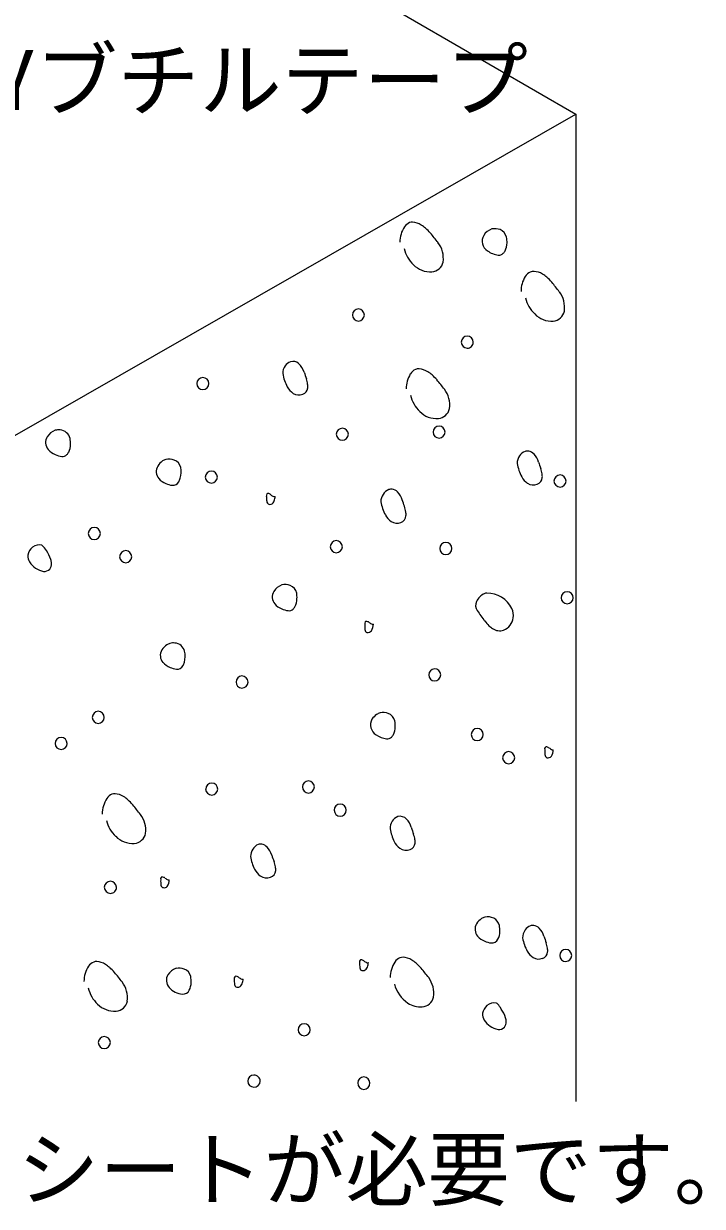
# Model space of a CAD drawing. Units: millimetres, scale not verified. Extents: x -9027 to 5741, y -597 to 9286.
# Drawn here: x 573 to 953, y -597 to 65 of the extents above; entities that cross this region are included whole.
import ezdxf
from ezdxf.enums import TextEntityAlignment as Align

# ---------------------------------------------------------------- set-up
doc = ezdxf.new("R2010")
doc.units = ezdxf.units.MM
doc.header["$LTSCALE"] = 10
doc.layers.add('0-0_文字', color=7, linetype='Continuous', lineweight=18)
doc.layers.add('0-1_レイヤー 3', color=7, linetype='Continuous', lineweight=18)
doc.styles.add('ＭＳ ゴシック', font='')
doc.styles.get('ＭＳ ゴシック').set_extended_font_data('MS Gothic')

msp = doc.modelspace()

# ---------------------------------------------------------------- linework, layer by layer
at = {"layer": '0-1_レイヤー 3'}
for p, q in [((324.51, 336.86), (881.91, 14.46)), ((881.91, 14.46), (881.91, -538.74))]:
    msp.add_line(p, q, dxfattribs=at)
msp.add_lwpolyline([(371.11, -539.14), (371.11, -278.14), (881.91, 14.46)], dxfattribs=at)
for centre, radius, start, end in [((790.31, -50.63), 4.49, 87.4321, 109.75972), ((789.73, -56.5), 10.38, 57.46183, 85.66827), ((799.33, -57.47), 16.02, 147.1599, 179.53989), ((791.43, -52.62), 6.75, 112.99251, 145.37227), ((786.39, -62.28), 17.05, 48.41013, 58.46367), ((777.51, -72.18), 30.36, 40.89842, 48.27122), ((704.48, -134.68), 126.48, 37.5805, 40.64014), ((838.1, -58.76), 9.37, 109.88548, 146.2086), ((836.6, -57.27), 7.51, 67.50804, 102.96468), ((837.37, -55.82), 5.88, 12.50111, 69.05832), ((792.83, -66.54), 14.9, 352.59662, 37.14861), ((835.9, -56.76), 6.45, 150.09215, 237.66878), ((833.64, -57.78), 9.76, 333.04152, 0.10371), ((830.22, -57.29), 13.18, 357.9254, 12.01408), ((803.7, -56.61), 18.5, 193.53921, 226.27764), ((840.17, -51.24), 13.41, 234.8667, 262.9063), ((838.89, -61.08), 3.48, 263.77305, 314.07624), ((837.56, -59.74), 5.37, 314.3441, 332.71743), ((800.4, -60.71), 13.26, 224.35003, 273.95938), ((800.91, -67.12), 6.83, 273.36878, 348.6674), ((866.27, -84.51), 14.96, 148.2005, 181.66252), ((859.52, -80.44), 7.08, 116.19903, 147.41771), ((858.14, -78.19), 4.46, 85.17555, 113.04717), ((858.13, -83.61), 9.88, 58.36745, 87.79652), ((854.94, -89), 16.14, 48.12481, 58.749), ((846.85, -98.32), 28.48, 40.65507, 48.51457), ((790.47, -145.89), 102.24, 36.4497, 40.29618), ((861.1, -93.95), 14.58, 351.98773, 37.17655), ((871.7, -84.21), 18.5, 193.53921, 226.27764), ((760.21, -98.04), 3.5, 181.66375, 268.33625), ((760.16, -98.19), 3.44, 90.74688, 179.25312), ((759.99, -98.27), 3.52, 1.97436, 88.02564), ((759.93, -97.96), 3.59, 272.91793, 357.08207), ((868.4, -88.31), 13.26, 224.35003, 273.95938), ((868.67, -94.56), 7.01, 275.28657, 348.29989), ((821.29, -113.53), 3.59, 92.91793, 177.08207), ((821.01, -113.45), 3.5, 1.66375, 88.33625), ((821.23, -113.22), 3.52, 181.97426, 268.02574), ((821.13, -113.37), 3.38, 269.63931, 0.36069), ((723.86, -129.9), 5.83, 107.49243, 146.00888), ((723.48, -128.83), 4.69, 48.03293, 106.90945), ((717.43, -134.68), 13.09, 20.24995, 45.46149), ((724.37, -130.64), 6.67, 143.21869, 182.65077), ((742.4, -126.67), 25.05, 189.82368, 207.87591), ((868.87, -86.57), 145.82, 197.38814, 198.92639), ((801.78, -139.14), 14.88, 147.67219, 181.56256), ((795.16, -135.03), 7.08, 115.68791, 147.13309), ((793.72, -132.67), 4.34, 84.84106, 112.05399), ((793.34, -138.9), 10.58, 57.58759, 85.82337), ((790.05, -144.56), 17.13, 48.43255, 58.44126), ((781.77, -153.85), 29.57, 40.80078, 48.36886), ((673.09, -136.73), 3.59, 92.91793, 177.08207), ((672.91, -136.54), 3.4, 180.02774, 269.97226), ((672.81, -136.65), 3.5, 1.66375, 88.33625), ((672.87, -136.5), 3.44, 270.74688, 359.25312), ((729.83, -133.14), 10.92, 208.72161, 234.66197), ((727.64, -138.62), 4.13, 287.91909, 354.91849), ((711.79, -140.09), 20.13, 8.99746, 18.02215), ((723.39, -138.29), 8.39, 355.25826, 9.23323), ((730.58, -197.42), 96.79, 36.57663, 40.5285), ((726.7, -136.97), 5.99, 237.81545, 291.60439), ((807.3, -138.81), 18.5, 193.53921, 226.27764), ((796.7, -148.55), 14.58, 351.98773, 37.17655), ((804, -142.91), 13.26, 224.35003, 273.95938), ((804.27, -149.16), 7.01, 275.28657, 348.29989), ((593.81, -171.76), 9.74, 112.3264, 146.25242), ((592.03, -169.51), 7.03, 82.1268, 105.81819), ((592.4, -168.8), 6.28, 13.37563, 84.6062), ((751.21, -164.84), 3.5, 181.66375, 268.33625), ((751.16, -164.99), 3.44, 90.74688, 179.25312), ((750.99, -165.07), 3.52, 1.97436, 88.02564), ((750.93, -164.76), 3.59, 272.91793, 357.08207), ((805.41, -163.64), 3.5, 181.66375, 268.33625), ((805.36, -163.79), 3.44, 90.74688, 179.25312), ((805.19, -163.87), 3.52, 1.97436, 88.02564), ((805.13, -163.56), 3.59, 272.91793, 357.08207), ((590.9, -169.55), 6.1, 148.26802, 220.35803), ((589.04, -170.58), 9.76, 333.04151, 0.10371), ((585.62, -170.09), 13.18, 357.9254, 12.01408), ((594.27, -166.38), 10.72, 221.62726, 248.00511), ((595.65, -164.03), 13.43, 246.29209, 262.56282), ((594.29, -173.88), 3.48, 263.77305, 314.07624), ((592.96, -172.54), 5.37, 314.3441, 332.71743), ((654.14, -186.22), 7.36, 67.84819, 105.95082), ((855.93, -181.05), 6.83, 144.24509, 182.4547), ((855.85, -180.63), 6.52, 111.01189, 146.8432), ((854.83, -178.83), 4.49, 80.75259, 107.09923), ((854.31, -180.14), 5.86, 43.43765, 77.81082), ((850.44, -183.7), 11.13, 16.48277, 43.06256), ((652.82, -185.92), 6.01, 148.13504, 220.28992), ((655.42, -187.35), 8.98, 124.20193, 149.14286), ((653.42, -184.38), 5.4, 103.97403, 124.31705), ((654.89, -184.8), 5.76, 12.54856, 69.46961), ((646.89, -186), 13.84, 344.88746, 10.19908), ((873.8, -177.07), 25.05, 189.82368, 207.87591), ((933.93, -158.38), 76.12, 196.92663, 199.75003), ((842.8, -190.7), 20.58, 9.89995, 18.70061), ((656.07, -182.73), 10.56, 222.05177, 248.3163), ((656.2, -189.98), 3.59, 262.123, 334.62458), ((652.31, -187.42), 8.23, 330.12269, 344.63758), ((677.83, -189.07), 3.52, 91.97426, 178.02574), ((677.76, -188.9), 3.44, 180.74688, 269.25312), ((677.67, -188.98), 3.44, 0.64632, 89.35368), ((677.61, -188.84), 3.5, 271.66375, 358.33625), ((861.23, -183.54), 10.92, 208.72161, 234.66197), ((858.87, -188.88), 4.32, 289.5592, 355.63009), ((854.6, -188.6), 8.59, 355.97827, 9.63447), ((873.29, -191.33), 3.59, 92.91793, 177.08207), ((873.12, -191.14), 3.41, 180.09506, 269.90494), ((873.01, -191.25), 3.5, 1.66374, 88.33623), ((873.07, -191.1), 3.44, 270.7469, 359.25314), ((657.55, -180.28), 13.4, 246.3342, 262.11733), ((710.47, -199.49), 1.98, 146.05154, 187.46742), ((709.4, -198.87), 0.743, 88.8163, 139.47479), ((709.26, -200.62), 2.5, 48.61526, 86.47086), ((713.1, -196.93), 2.84, 219.61826, 278.30672), ((779.45, -202.54), 6.74, 144.64689, 181.69838), ((779.8, -202.29), 6.89, 112.95525, 148.06792), ((778.58, -199.98), 4.29, 84.74299, 109.96177), ((778.13, -201.15), 5.51, 44.52972, 81.15581), ((773.83, -205.21), 11.42, 17.66892, 43.95584), ((858.1, -187.37), 5.99, 237.81545, 291.60439), ((739.29, -198.9), 30.79, 181.56915, 186.72009), ((711.33, -202.18), 2.64, 187.16771, 212.7985), ((710.22, -202.82), 1.36, 215.20308, 256.75822), ((710.58, -201.81), 2.43, 254.08054, 284.1007), ((709.89, -201.2), 3.23, 293.27795, 341.05588), ((705.07, -199.17), 8.46, 338.66574, 356.08259), ((797.4, -198.47), 25.05, 189.82368, 207.87591), ((705.3, -229), 83.96, 16.38122, 18.94545), ((765.32, -212.29), 21.68, 10.00312, 18.74244), ((784.83, -204.94), 10.92, 208.72161, 234.66197), ((782.46, -210.27), 4.33, 289.6382, 355.84578), ((778.04, -209.98), 8.76, 356.01673, 9.5416), ((612.23, -220.67), 3.52, 91.97426, 178.02574), ((612.06, -220.6), 3.46, 0.93335, 89.06665), ((781.7, -208.77), 5.99, 237.81545, 291.60439), ((612.16, -220.5), 3.44, 180.74688, 269.25312), ((612.01, -220.44), 3.5, 271.66375, 358.33625), ((747.89, -228.13), 3.59, 92.91793, 177.08207), ((747.61, -228.05), 3.5, 1.66375, 88.33625), ((581.17, -233.24), 6.28, 75.83319, 175.51962), ((577.13, -234.61), 9.32, 28.62445, 53.20431), ((566.16, -242.36), 22.72, 18.56658, 32.52077), ((629.89, -233.73), 3.59, 92.91793, 177.08207), ((629.61, -233.65), 3.5, 1.66375, 88.33625), ((747.83, -227.82), 3.52, 181.97426, 268.02574), ((747.67, -227.9), 3.44, 270.74688, 359.25312), ((809.29, -229.13), 3.59, 92.91793, 177.08207), ((809.23, -228.82), 3.52, 181.97426, 268.02574), ((809.01, -229.05), 3.5, 1.66375, 88.33625), ((809.07, -228.9), 3.44, 270.74688, 359.25312), ((580.72, -233.24), 5.83, 175.14683, 213.36247), ((585.69, -230.38), 11.55, 211.63466, 260.04596), ((583.36, -237.63), 4.75, 322.14689, 5.3327), ((579.41, -237.8), 8.7, 4.06133, 17.91597), ((629.83, -233.42), 3.52, 181.97426, 268.02574), ((629.67, -233.5), 3.44, 270.74688, 359.25312), ((584.15, -237.66), 4.13, 263.58334, 315.68185), ((720.81, -258.36), 9.74, 112.3264, 146.25242), ((719.01, -256.27), 7.18, 66.13488, 105.28681), ((719.66, -255.26), 6, 12.69754, 67.96874), ((717.82, -256.12), 6.01, 148.13504, 220.28992), ((715.75, -256.92), 9.94, 332.03576, 359.17705), ((711.6, -256.31), 14.11, 356.94284, 9.66089), ((834.08, -262), 8.45, 113.79345, 156.46997), ((832.39, -258.6), 4.66, 93.42332, 111.63429), ((832.12, -269.69), 15.75, 26.83478, 90.023), ((877.21, -256.65), 3.5, 91.66377, 178.33626), ((877.29, -256.36), 3.59, 182.91791, 267.08205), ((877.07, -256.59), 3.44, 0.74688, 89.25312), ((876.99, -256.42), 3.52, 271.97436, 358.02564), ((721.07, -252.93), 10.56, 222.05177, 248.3163), ((722.55, -250.48), 13.4, 246.3342, 262.11733), ((721.25, -260.44), 3.35, 260.83116, 312.56733), ((720.04, -259.17), 5.09, 312.88436, 331.72716), ((830.77, -260.87), 4.97, 153.17608, 215.3132), ((918.48, -202.55), 110.31, 213.69802, 217.41458), ((836.98, -266.54), 10, 353.05639, 23.26599), ((779.81, -272.73), 16.16, 175.09256, 185.6765), ((765.39, -270.97), 1.72, 149.21401, 192.74735), ((764.49, -270.53), 0.729, 91.14387, 141.98624), ((764.4, -272.79), 2.99, 54.9958, 88.55405), ((771.66, -263.49), 8.82, 231.01535, 244.12954), ((762.3, -271.52), 6.21, 325.01192, 1.64582), ((768, -269.95), 1.49, 262.85504, 290.18456), ((849.97, -254.74), 24.17, 217.81904, 226.25124), ((838.11, -266.54), 8.88, 292.49753, 352.20723), ((766.25, -274.05), 2.53, 186.30258, 212.46645), ((765.21, -274.64), 1.34, 214.88783, 257.07347), ((765.41, -273.36), 2.63, 259.15486, 319.09559), ((842.33, -262.58), 13.23, 226.64566, 237.83808), ((839.42, -267.64), 7.41, 236.07641, 286.37589), ((657.66, -290.67), 9.18, 122.45129, 147.54871), ((655.96, -287.88), 5.92, 104.21078, 123.1155), ((656.47, -288.66), 6.8, 83.22439, 106.71509), ((656.83, -287.93), 6.05, 13.28647, 85.78908), ((655.14, -288.8), 6.06, 149.66801, 221.3352), ((649.9, -289.36), 13.11, 345.69406, 12.41516), ((658.57, -285.48), 10.82, 222.55797, 248.3517), ((659.96, -283.24), 13.44, 246.35792, 262.09361), ((658.6, -293.01), 3.57, 262.12046, 334.88441), ((654.88, -290.58), 7.99, 330.43636, 345.34474), ((802.95, -299.77), 3.43, 93.91005, 179.56136), ((802.66, -300), 3.66, 4.03963, 89.23352), ((695.03, -303.85), 3.52, 95.15817, 178.31323), ((694.83, -303.83), 3.32, 178.55339, 267.9752), ((694.6, -304.07), 3.72, 4.95602, 88.31713), ((694.79, -303.62), 3.52, 268.70516, 358.02169), ((802.89, -299.77), 3.38, 179.49561, 267.03298), ((802.72, -299.55), 3.6, 269.89917, 356.82768), ((614.49, -323.73), 3.59, 92.91793, 177.08207), ((614.43, -323.42), 3.52, 181.97426, 268.02574), ((614.21, -323.65), 3.5, 1.66375, 88.33625), ((614.27, -323.5), 3.44, 270.74688, 359.25312), ((773.52, -327.69), 6.6, 151.56645, 237.92068), ((776.77, -331.19), 11.24, 125.35047, 143.74726), ((775.1, -328.67), 8.21, 109.82062, 125.97392), ((774, -328.27), 7.51, 67.50804, 102.96468), ((774.77, -326.82), 5.88, 12.50111, 69.05832), ((771.04, -328.78), 9.76, 333.04152, 0.10371), ((767.62, -328.29), 13.18, 357.9254, 12.01408), ((826.83, -333.27), 3.52, 91.97426, 178.02574), ((826.53, -333.33), 3.59, 2.91793, 87.08207), ((593.63, -338.27), 3.52, 91.97426, 178.02574), ((593.33, -338.33), 3.59, 2.91793, 87.08207), ((777.53, -322.48), 13.16, 235.15212, 262.92912), ((776.29, -332.08), 3.48, 263.77305, 314.07624), ((774.96, -330.74), 5.37, 314.3441, 332.71743), ((826.76, -333.1), 3.44, 180.74688, 269.25312), ((826.61, -333.04), 3.5, 271.66375, 358.33625), ((593.56, -338.1), 3.44, 180.74688, 269.25312), ((593.41, -338.04), 3.5, 271.66375, 358.33625), ((844.49, -346.33), 3.59, 92.91793, 177.08207), ((844.21, -346.25), 3.5, 1.66375, 88.33625), ((866.4, -341.33), 1.93, 150.81741, 192.45081), ((881.62, -342.66), 17.13, 176.92449, 185.69929), ((867.67, -344.02), 3.12, 186.38772, 209.31291), ((865.28, -340.81), 0.708, 90.31747, 142.81263), ((865.13, -343.91), 3.8, 62.08387, 87.87941), ((874.16, -331.44), 11.64, 231.47549, 242.30183), ((863.53, -341.95), 5.79, 324.35771, 2.06769), ((869.03, -340.06), 1.71, 260.55561, 279.44439), ((844.43, -346.02), 3.52, 181.97426, 268.02574), ((844.27, -346.1), 3.44, 270.74688, 359.25312), ((866.09, -344.88), 1.31, 210.11417, 253.3055), ((866.26, -343.54), 2.67, 258.21107, 317.83838), ((678.01, -363.85), 3.5, 91.66375, 178.33625), ((678.09, -363.56), 3.59, 182.91793, 267.08207), ((677.87, -363.79), 3.44, 0.74688, 89.25312), ((677.79, -363.62), 3.52, 271.97436, 358.02564), ((732.29, -362.73), 3.59, 92.91793, 177.08207), ((732.29, -362.36), 3.59, 182.91793, 267.08207), ((731.93, -362.73), 3.59, 2.91793, 87.08207), ((731.93, -362.36), 3.59, 272.91793, 357.08207), ((633.03, -377.84), 16.52, 147.67199, 179.67674), ((624.64, -372.8), 6.74, 113.14047, 145.69432), ((623.51, -370.82), 4.48, 87.40929, 109.78253), ((622.94, -376.65), 10.34, 57.39649, 85.73361), ((619.63, -382.29), 16.88, 48.03094, 58.22927), ((611.01, -391.83), 29.73, 40.38395, 47.96737), ((552.63, -441.1), 106.12, 36.52004, 40.22584), ((750.01, -375.44), 3.5, 181.66375, 268.33625), ((749.96, -375.59), 3.44, 90.74688, 179.25312), ((749.79, -375.67), 3.52, 1.97436, 88.02564), ((749.73, -375.36), 3.59, 272.91793, 357.08207), ((636.71, -376.85), 18.36, 194.1588, 226.65918), ((626.64, -386.75), 14.31, 352.80245, 38.0003), ((784.77, -385.61), 6.86, 146.07487, 182.76328), ((784.62, -385.1), 6.46, 112.81588, 149.1276), ((783.36, -384.27), 5.28, 44.32786, 103.66079), ((778.92, -388.24), 11.23, 16.00895, 42.9925), ((633.6, -380.84), 13.33, 224.60028, 273.90172), ((634.08, -387.3), 6.86, 273.57582, 349.51094), ((800.65, -382.71), 22.96, 188.10903, 206.92679), ((883.03, -355.52), 97.91, 197.61346, 199.97487), ((771.87, -395.43), 20.21, 9.58693, 18.65944), ((706.57, -401.21), 6.86, 146.07487, 182.76328), ((706.42, -400.7), 6.46, 112.81588, 149.1276), ((705.23, -399.03), 4.49, 80.75259, 107.09923), ((704.71, -400.34), 5.86, 43.43765, 77.81082), ((700.84, -403.9), 11.13, 16.48277, 43.06256), ((790.12, -388.01), 11.18, 207.11756, 232.73047), ((786.84, -391.71), 6.26, 236.06581, 291.2538), ((787.89, -393.72), 4.02, 287.68339, 354.75507), ((783.84, -393.47), 8.07, 355.64035, 10.02787), ((721.95, -398.35), 22.47, 188.18695, 207.1133), ((2521.1, 258.04), 1925.78, 200.00422, 200.11698), ((712.35, -403.21), 11.7, 207.32899, 231.92902), ((709.47, -409.1), 4.29, 289.61984, 355.95712), ((694.42, -410.87), 19.53, 10.34837, 19.65427), ((705.34, -408.88), 8.43, 356.40112, 10.3318), ((621.29, -418.93), 3.59, 92.91793, 177.08207), ((621.09, -418.77), 3.42, 0.42098, 89.57902), ((651.18, -414.13), 1.92, 150.64664, 192.62159), ((661.49, -415.45), 12.21, 175.74098, 189.67485), ((650.03, -413.57), 0.648, 89.92728, 143.20282), ((649.97, -415.05), 2.12, 61.31223, 88.37963), ((648.58, -418.91), 6.21, 59.72108, 67.14882), ((657.26, -406.69), 8.82, 231.01535, 244.12954), ((647.89, -414.72), 6.23, 325.0633, 1.59444), ((653.6, -413.15), 1.49, 262.85504, 290.18456), ((708.7, -407.37), 6.18, 234.79077, 291.008), ((621.23, -418.62), 3.52, 181.97426, 268.02574), ((621.15, -418.78), 3.36, 269.34765, 0.65235), ((651.69, -417.15), 2.26, 188.9166, 216.64821), ((650.84, -417.69), 1.26, 220.33926, 264.36879), ((651.33, -416.81), 2.22, 253.7977, 318.49098), ((834.06, -444.07), 9.18, 122.45129, 147.54871), ((832.36, -441.28), 5.92, 104.21078, 123.1155), ((832.78, -441.83), 6.55, 14.88866, 106.52862), ((831.6, -442.24), 6.12, 149.65836, 220.37917), ((830.04, -443.43), 9.35, 331.6622, 359.65056), ((826.17, -442.91), 13.23, 357.51507, 12.069), ((859.92, -447.21), 7.81, 144.39414, 179.50501), ((858.37, -445.72), 5.69, 109.06564, 147.48941), ((857.98, -444.38), 4.29, 84.74299, 109.96177), ((857.53, -445.55), 5.51, 44.52972, 81.15581), ((853.23, -449.61), 11.42, 17.66893, 43.95586), ((834.73, -439.17), 10.51, 222.07059, 248.5692), ((836.28, -436.5), 13.56, 246.59744, 262.51766), ((835, -446.39), 3.59, 262.18657, 335.71542), ((876.16, -442.79), 24.44, 190.25437, 208.73906), ((1003.27, -402.57), 145.82, 197.38814, 198.92639), ((846.19, -456.09), 20.13, 8.99746, 18.02215), ((864, -449.34), 10.63, 209.29176, 235.70014), ((862.04, -454.62), 4.13, 287.91909, 354.91849), ((857.79, -454.29), 8.39, 355.25826, 9.23323), ((876.43, -457.07), 3.52, 91.97426, 178.02574), ((876.41, -456.84), 3.5, 181.66375, 268.33625), ((876.13, -457.13), 3.59, 2.91791, 87.08205), ((876.13, -456.76), 3.59, 272.91795, 357.08209), ((622.33, -471.67), 16.02, 147.15991, 179.5399), ((614.43, -466.82), 6.75, 112.99251, 145.37227), ((613.31, -464.83), 4.49, 87.4321, 109.75972), ((612.73, -470.7), 10.38, 57.46183, 85.66827), ((609.39, -476.48), 17.05, 48.41013, 58.46367), ((600.51, -486.38), 30.36, 40.89842, 48.27122), ((762.68, -460.66), 1.99, 145.9468, 188.3032), ((784.8, -460.85), 24.08, 180.2354, 187.39275), ((761.54, -460), 0.681, 85.25005, 137.64542), ((761.19, -462.48), 3.19, 52.87443, 82.745), ((768.06, -453.67), 7.99, 231.77622, 246.67571), ((762.09, -462.4), 3.23, 293.27795, 341.05588), ((765.19, -459.47), 1.57, 258.97, 289.39984), ((757.27, -460.37), 8.46, 338.66574, 356.08259), ((794.43, -469.44), 16.52, 147.67199, 179.67674), ((786.04, -464.4), 6.74, 113.14047, 145.69432), ((784.91, -462.42), 4.48, 87.40929, 109.78253), ((784.33, -468.7), 10.79, 58.10956, 85.86105), ((781.27, -474.11), 17, 48.79149, 58.98639), ((772.88, -483.7), 29.74, 41.20989, 48.79011), ((861.09, -452.96), 6.01, 239.21745, 291.72065), ((527.48, -548.88), 126.48, 37.5805, 40.64014), ((658.63, -470.84), 6.15, 149.78496, 221.09571), ((661.3, -473.21), 9.68, 110.49049, 145.6036), ((659.6, -471.47), 7.51, 67.50804, 102.96468), ((660.37, -470.02), 5.88, 12.50111, 69.05832), ((653.17, -471.51), 13.23, 357.51507, 12.069), ((692.3, -469.9), 1.81, 144.46149, 187.88121), ((718.92, -469.73), 28.41, 180.8263, 186.85289), ((691.38, -469.35), 0.745, 87.54734, 137.41153), ((691.16, -471.65), 3.06, 55.09633, 85.30592), ((697.86, -462.87), 7.99, 231.77622, 246.67571), ((694.99, -468.67), 1.57, 258.97, 289.39984), ((686.93, -469.66), 8.6, 338.94571, 356.74441), ((763.09, -463.6), 2.2, 188.97521, 216.26452), ((762.23, -464.19), 1.16, 218.01247, 264.36595), ((762.78, -463.01), 2.43, 254.08054, 284.1007), ((706.74, -540.42), 116.87, 37.4547, 40.76594), ((787.23, -478.2), 15.14, 352.17665, 35.79705), ((626.7, -470.81), 18.5, 193.53921, 226.27764), ((615.92, -480.71), 14.81, 352.71294, 37.24199), ((662.37, -467.23), 11.35, 222.42319, 265.67224), ((662, -474.99), 3.59, 262.18657, 335.71542), ((657.04, -472.03), 9.35, 331.6622, 359.65056), ((693.34, -472.76), 2.65, 187.79402, 212.85226), ((692.22, -473.43), 1.35, 215.06497, 256.89633), ((692.42, -472.12), 2.67, 259.08776, 286.36486), ((691.82, -471.66), 3.31, 294.04447, 340.88116), ((797.68, -468.63), 17.9, 193.9579, 236.68843), ((623.79, -481.2), 6.96, 274.31825, 348.54112), ((794.98, -473.12), 12.66, 235.75652, 274.23911), ((795.49, -478.87), 6.88, 273.50632, 348.35005), ((836.04, -489.45), 5.89, 75.53484, 131.32722), ((623.4, -474.91), 13.26, 224.35003, 273.95938), ((835.73, -489.86), 6.04, 175.14548, 212.78431), ((836.5, -490.33), 6.86, 129.32598, 171.75722), ((837.16, -485.06), 1.36, 44.56129, 75.15594), ((830.71, -491.39), 10.4, 25.30135, 44.46577), ((826.01, -497.14), 17.41, 17.44701, 35.86703), ((729.81, -498.65), 3.5, 91.66375, 178.33625), ((729.59, -498.67), 3.52, 1.97436, 88.02564), ((840.32, -487.24), 11.31, 211.32714, 259.99758), ((838.44, -494.25), 4.52, 320.17138, 3.60857), ((834.86, -494.27), 8.1, 2.12567, 16.79898), ((617.81, -505.85), 3.5, 91.66375, 178.33625), ((617.67, -505.79), 3.44, 0.74688, 89.25312), ((729.89, -498.36), 3.59, 182.91793, 267.08207), ((729.53, -498.36), 3.59, 272.91793, 357.08207), ((838.87, -494.14), 4.28, 263.04521, 315.36274), ((617.89, -505.56), 3.59, 182.91793, 267.08207), ((617.59, -505.62), 3.52, 271.97436, 358.02564), ((701.69, -527.53), 3.59, 92.91793, 177.08207), ((701.63, -527.22), 3.52, 181.97426, 268.02574), ((701.62, -527.43), 3.49, 1.42699, 91.84617), ((701.59, -527.22), 3.52, 268.70516, 358.02169), ((763.23, -528.47), 3.52, 91.97426, 178.02574), ((763.23, -528.42), 3.52, 178.70516, 268.02169), ((763.02, -528.43), 3.49, 1.44214, 88.55786), ((763.01, -528.44), 3.5, 271.64769, 1.62547)]:
    msp.add_arc(centre, radius, start, end, dxfattribs=at)

# ---------------------------------------------------------------- texts
at = {"layer": '0-0_文字', "style": 'ＭＳ ゴシック'}
for s, p in [('AYブチルテープ', (533.25, 6.56)), ('● 改修工事の場合、既存下地とリベットルーフとの間に絶縁シートが必要です。', (-695.83, -603.74))]:
    msp.add_text(s, height=33.72, dxfattribs=at).set_placement(p, align=Align.BOTTOM_LEFT)

doc.saveas('drawing.dxf')
